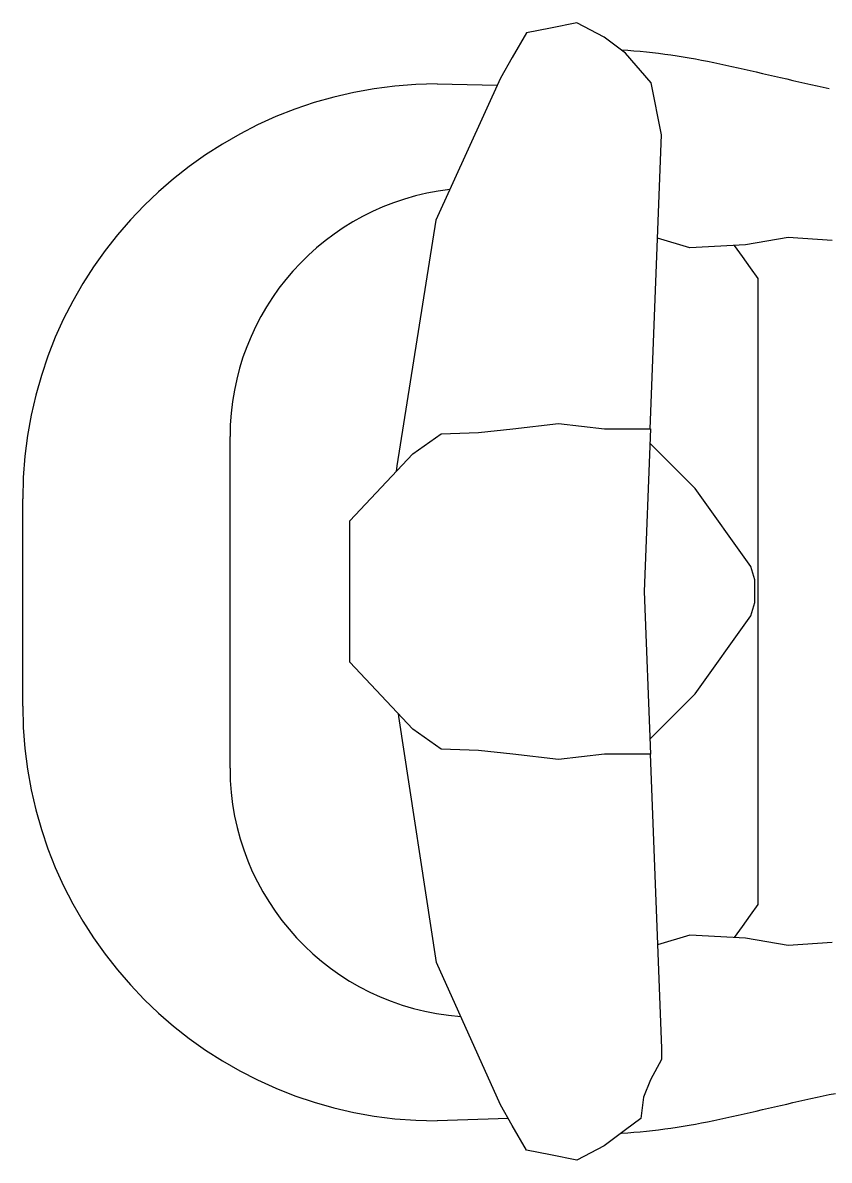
# Model space of a CAD drawing. Header units: millimetres. Extents: x -155 to 94595, y -3153 to 63413.
# Drawn here: x 89082 to 89471, y 44480 to 45029 of the extents above; entities that cross this region are included whole.
import ezdxf

# ---------------------------------------------------------------- set-up
doc = ezdxf.new("R2010")
doc.units = ezdxf.units.MM
doc.layers.add('int', color=185, linetype='Continuous')

msp = doc.modelspace()

# ---------------------------------------------------------------- linework, layer by layer
at = {"layer": 'int'}
for p, q in [((89349.67, 45028.839), (89336.907, 45026.287)), ((89362.864, 45021.914), (89349.67, 45028.839)), ((89325.422, 45023.99), (89318.438, 45012.079)), ((89336.907, 45026.287), (89325.422, 45023.99)), ((89373.135, 45014.211), (89362.864, 45021.914)), ((89318.438, 45012.079), (89312.756, 45002.135)), ((89371.12, 45015.723), (89371.255, 45015.717)), ((89371.255, 45015.717), (89374.247, 45015.554)), ((89385.548, 44999.889), (89373.135, 45014.211)), ((89374.247, 45015.554), (89377.234, 45015.348)), ((89377.234, 45015.348), (89380.216, 45015.102)), ((89380.216, 45015.102), (89383.193, 45014.817)), ((89383.193, 45014.817), (89386.165, 45014.496)), ((89386.165, 45014.496), (89389.134, 45014.139)), ((89389.134, 45014.139), (89392.099, 45013.749)), ((89392.099, 45013.749), (89395.06, 45013.328)), ((89395.06, 45013.328), (89398.017, 45012.876)), ((89398.017, 45012.876), (89400.971, 45012.397)), ((89400.971, 45012.397), (89403.922, 45011.892)), ((89403.922, 45011.892), (89406.87, 45011.363)), ((89406.87, 45011.363), (89409.815, 45010.811)), ((89409.815, 45010.811), (89412.758, 45010.238)), ((89412.758, 45010.238), (89415.698, 45009.647)), ((89415.698, 45009.647), (89418.637, 45009.038)), ((89418.637, 45009.038), (89421.574, 45008.414)), ((89421.574, 45008.414), (89424.509, 45007.776)), ((89424.509, 45007.776), (89427.443, 45007.127)), ((89427.443, 45007.127), (89430.375, 45006.467)), ((89430.375, 45006.467), (89433.307, 45005.8)), ((89312.756, 45002.135), (89281.59, 44933.57)), ((89433.307, 45005.8), (89436.238, 45005.126)), ((89436.238, 45005.126), (89439.169, 45004.447)), ((89439.169, 45004.447), (89442.099, 45003.766)), ((89442.099, 45003.766), (89445.029, 45003.083)), ((89445.029, 45003.083), (89447.959, 45002.402)), ((89447.959, 45002.402), (89450.89, 45001.723)), ((89450.89, 45001.723), (89453.821, 45001.048)), ((89453.821, 45001.048), (89456.753, 45000.379)), ((89282.36, 44999.316), (89311.238, 44998.796)), ((89390.539, 44974.787), (89385.548, 44999.889)), ((89385.548, 44999.889), (89385.548, 44999.889)), ((89456.753, 45000.379), (89459.686, 44999.719)), ((89459.686, 44999.719), (89462.62, 44999.068)), ((89462.62, 44999.068), (89465.555, 44998.429)), ((89465.555, 44998.429), (89468.493, 44997.803)), ((89468.493, 44997.803), (89471.432, 44997.192)), ((89384.974, 44833.073), (89390.539, 44974.787)), ((89281.59, 44933.57), (89262.89, 44815.139)), ((89281.59, 44933.57), (89281.59, 44933.57)), ((89404.218, 44920.369), (89388.581, 44924.945)), ((89451.623, 44925.228), (89430.96, 44921.784)), ((89472.848, 44923.865), (89451.623, 44925.228)), ((89430.96, 44921.784), (89404.218, 44920.369)), ((89404.218, 44920.369), (89404.218, 44920.369)), ((89425.597, 44921.502), (89429.48, 44916.101)), ((89429.48, 44916.101), (89433.349, 44910.703)), ((89433.349, 44910.703), (89437.003, 44905.577)), ((89437.003, 44905.577), (89437.003, 44603.581)), ((89284.283, 44830.546), (89302.273, 44831.237)), ((89302.273, 44831.237), (89318.794, 44833.072)), ((89318.794, 44833.072), (89340.82, 44835.52)), ((89340.82, 44835.52), (89363.072, 44833.072)), ((89363.072, 44833.072), (89385.211, 44833.072)), ((89385.211, 44833.072), (89382.071, 44754.579)), ((89182.36, 44669.316), (89182.36, 44829.316)), ((89270.49, 44820.997), (89284.283, 44830.546)), ((89406.67, 44804.294), (89384.929, 44826.034)), ((89240.227, 44788.735), (89270.49, 44820.997)), ((89262.89, 44815.139), (89262.464, 44812.441)), ((89406.67, 44804.294), (89406.67, 44804.294)), ((89433.555, 44766.655), (89406.67, 44804.294)), ((89082.36, 44699.316), (89082.36, 44799.316)), ((89240.227, 44754.579), (89240.227, 44788.735)), ((89240.227, 44788.735), (89240.227, 44788.735)), ((89435.46, 44760.24), (89433.555, 44766.655)), ((89435.46, 44760.24), (89435.46, 44760.24)), ((89435.46, 44749.245), (89435.46, 44760.24)), ((89240.227, 44720.423), (89240.227, 44754.579)), ((89382.071, 44754.579), (89385.211, 44676.086)), ((89433.555, 44742.83), (89435.46, 44749.245)), ((89435.46, 44749.245), (89435.46, 44749.245)), ((89406.67, 44705.191), (89433.555, 44742.83)), ((89270.49, 44688.162), (89240.227, 44720.423)), ((89240.227, 44720.423), (89240.227, 44720.423)), ((89384.917, 44683.438), (89406.67, 44705.191)), ((89406.67, 44705.191), (89406.67, 44705.191)), ((89263.755, 44694.247), (89263.555, 44695.555)), ((89281.907, 44575.731), (89263.755, 44694.247)), ((89284.283, 44678.612), (89270.49, 44688.162)), ((89302.273, 44677.921), (89284.283, 44678.612)), ((89318.794, 44676.086), (89302.273, 44677.921)), ((89340.82, 44673.638), (89318.794, 44676.086)), ((89363.072, 44676.086), (89340.82, 44673.638)), ((89385.211, 44676.086), (89363.072, 44676.086)), ((89384.974, 44676.085), (89390.539, 44534.371)), ((89437.003, 44603.581), (89433.349, 44598.455)), ((89433.349, 44598.455), (89429.48, 44593.057)), ((89429.48, 44593.057), (89425.597, 44587.656)), ((89404.218, 44588.789), (89388.596, 44584.217)), ((89430.96, 44587.374), (89404.218, 44588.789)), ((89404.218, 44588.789), (89404.218, 44588.789)), ((89451.623, 44583.93), (89430.96, 44587.374)), ((89472.848, 44585.293), (89451.623, 44583.93)), ((89312.756, 44507.023), (89281.907, 44575.731)), ((89281.907, 44575.731), (89281.907, 44575.731)), ((89390.501, 44528.972), (89385.211, 44519.099)), ((89390.539, 44534.371), (89390.501, 44528.972)), ((89390.501, 44528.972), (89390.501, 44528.972)), ((89385.211, 44519.099), (89381.866, 44510.737)), ((89471.432, 44511.966), (89474.373, 44512.56)), ((89318.438, 44497.079), (89312.756, 44507.023)), ((89381.866, 44510.737), (89380.465, 44500.444)), ((89447.959, 44506.757), (89450.89, 44507.436)), ((89450.89, 44507.436), (89453.821, 44508.11)), ((89453.821, 44508.11), (89456.753, 44508.779)), ((89456.753, 44508.779), (89459.686, 44509.439)), ((89459.686, 44509.439), (89462.62, 44510.09)), ((89462.62, 44510.09), (89465.555, 44510.729)), ((89465.555, 44510.729), (89468.493, 44511.355)), ((89468.493, 44511.355), (89471.432, 44511.966)), ((89424.509, 44501.382), (89427.443, 44502.032)), ((89427.443, 44502.032), (89430.375, 44502.691)), ((89430.375, 44502.691), (89433.307, 44503.359)), ((89433.307, 44503.359), (89436.238, 44504.033)), ((89436.238, 44504.033), (89439.169, 44504.711)), ((89439.169, 44504.711), (89442.099, 44505.393)), ((89442.099, 44505.393), (89445.029, 44506.075)), ((89445.029, 44506.075), (89447.959, 44506.757)), ((89316.629, 44500.46), (89282.36, 44499.316)), ((89325.422, 44485.168), (89318.438, 44497.079)), ((89380.465, 44500.444), (89373.135, 44494.947)), ((89395.06, 44495.831), (89398.017, 44496.282)), ((89398.017, 44496.282), (89400.971, 44496.761)), ((89400.971, 44496.761), (89403.922, 44497.266)), ((89403.922, 44497.266), (89406.87, 44497.795)), ((89406.87, 44497.795), (89409.815, 44498.347)), ((89409.815, 44498.347), (89412.758, 44498.92)), ((89412.758, 44498.92), (89415.698, 44499.512)), ((89415.698, 44499.512), (89418.637, 44500.12)), ((89418.637, 44500.12), (89421.574, 44500.744)), ((89421.574, 44500.744), (89424.509, 44501.382)), ((89373.135, 44494.947), (89362.864, 44487.244)), ((89371.12, 44493.436), (89371.255, 44493.441)), ((89371.255, 44493.441), (89374.247, 44493.604)), ((89374.247, 44493.604), (89377.234, 44493.81)), ((89377.234, 44493.81), (89380.216, 44494.056)), ((89380.216, 44494.056), (89383.193, 44494.341)), ((89383.193, 44494.341), (89386.165, 44494.662)), ((89386.165, 44494.662), (89389.134, 44495.019)), ((89389.134, 44495.019), (89392.099, 44495.409)), ((89392.099, 44495.409), (89395.06, 44495.831)), ((89336.907, 44482.871), (89325.422, 44485.168)), ((89362.864, 44487.244), (89349.67, 44480.319)), ((89349.67, 44480.319), (89336.907, 44482.871))]:
    msp.add_line(p, q, dxfattribs=at)
for centre, radius, start, end in [((89282.36, 44799.316), 200, 90, 180), ((89302.36, 44829.316), 120, 96.69227, 180), ((89282.36, 44699.316), 200, 180, 270), ((89302.36, 44669.316), 120, 180, 265.82536)]:
    msp.add_arc(centre, radius, start, end, dxfattribs=at)

doc.saveas('drawing.dxf')
